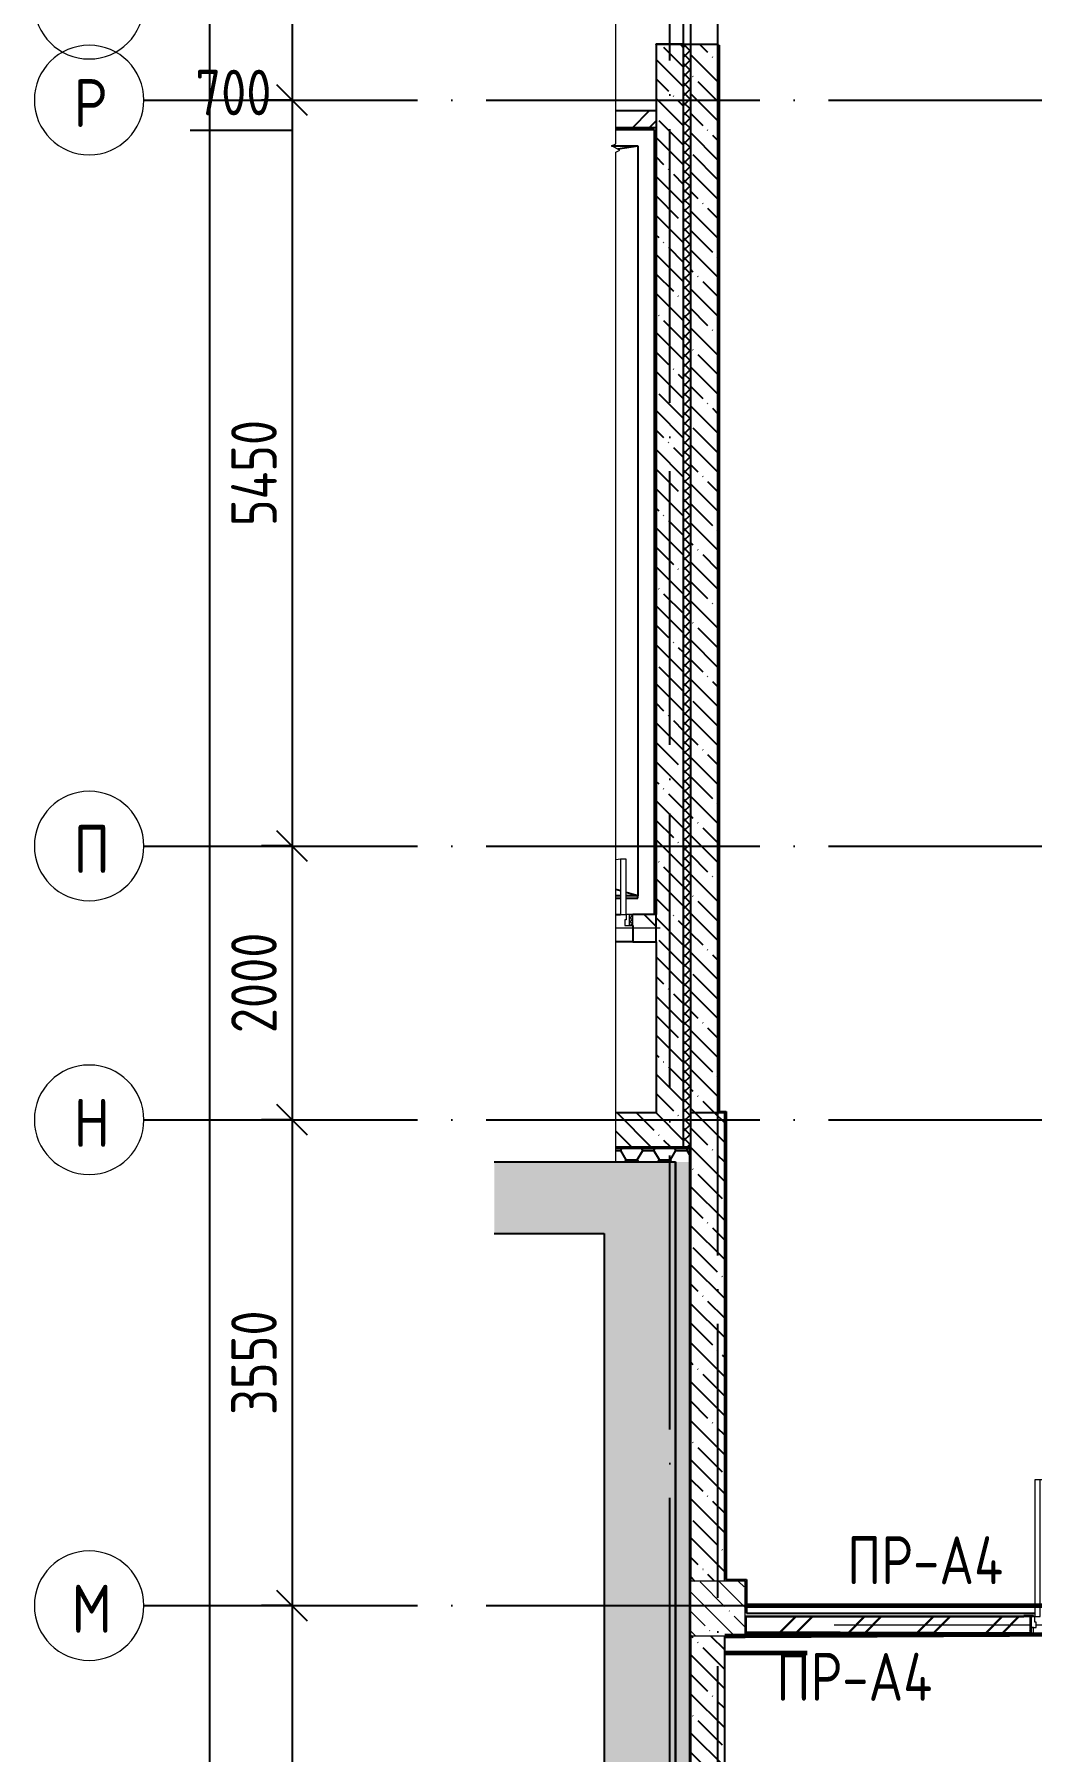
# Model space of a CAD drawing. Header units: millimetres. Extents: x -592259 to 288321, y -552984 to 293768.
# Drawn here: x 75505 to 82790, y 153794 to 166341 of the extents above; entities that cross this region are included whole.
import ezdxf

# ---------------------------------------------------------------- set-up
doc = ezdxf.new("R2010")
doc.units = ezdxf.units.MM
doc.linetypes.add('ADSK_Линия сетки', pattern=[2500, 2000, -250, 0, -250])
doc.layers.get('Defpoints').update_dxf_attribs({"color": 250})
for name, color, linetype, lineweight in [('0) Расчет', 250, 'Continuous', 60), ('0.2) Кирпич', 30, 'Continuous', 30), ('3) Перемычки готовы', 3, 'Continuous', 30), ('4.1.3) Штук  3.1 вып по кирп подвал.', 6, 'Continuous', 60), ('A-ANNO-DIMS', 250, 'Continuous', 9), ('A-DETL-2', 250, 'Continuous', 5), ('A-DETL-GENF-1', 250, 'Continuous', 5), ('A-DOOR', 250, 'Continuous', 5), ('A-DOOR-1', 250, 'Continuous', 13), ('A-DOOR-FRAM', 250, 'Continuous', 5), ('A-FLOR', 250, 'Continuous', 9), ('A-FLOR-1', 250, 'Continuous', 5), ('A-GENM-1', 250, 'Continuous', 5), ('A-WALL', 250, 'Continuous', 9), ('A-WALL-1', 250, 'Continuous', 50), ('A-WALL-2', 250, 'Continuous', 5), ('A-WALL-3', 250, 'Continuous', 13), ('I-WALL-1', 250, 'Continuous', 5), ('S-COLS-1', 250, 'Continuous', 5), ('S-COLS-2', 250, 'Continuous', 5), ('Оси', 250, 'Continuous', 9), ('Оси-1', 250, 'ADSK_Линия сетки', 9)]:
    doc.layers.add(name, color=color, linetype=linetype, lineweight=lineweight)
doc.styles.add('GOST Common', font='', dxfattribs={"width": 0.9, "height": 350})
doc.styles.add('ISOCPEUR_I_1', font='ГОСТ тип А.ttf', dxfattribs={"height": 2500})
doc.styles.get("Standard").update_dxf_attribs({"font": 'ГОСТ тип А.ttf'})
doc.styles.get('GOST Common').set_extended_font_data('GOST Common')
doc.dimstyles.new('А3', dxfattribs={"dimtxt": 333, "dimasz": 222, "dimexe": 222, "dimexo": 111, "dimgap": 111, "dimtad": 1, "dimtoh": 1, "dimdec": 0, "dimrnd": 0.0015, "dimzin": 0, "dimdsep": 46, "dimtxsty": 'Standard', "dimblk": 'OBLIQUE', "dimcen": 0, "dimclrd": 7, "dimclre": 7, "dimclrt": 7, "dimadec": 0, "dimazin": 0, "dimtfac": 1, "dimtdec": 0, "dimtofl": 0, "dimtmove": 0, "dimatfit": 3, "dimfxl": 1, "dimtolj": 1, "dimtzin": 0, "dimarcsym": 0})
pattern_1 = [(0, (10997.54, 114885.926), (120.968, 69.841), [80.645, -161.29]), (120, (10997.54, 114885.926), (-120.96808, 69.84086), [80.645, -161.29]), (60, (10997.54, 114885.926), (-8e-05, 139.68186), [0, -161.29, 80.645, 0])]
pattern_2 = [(45, (10997.54, 114885.93), (-251.4472, 251.4472), []), (45, (10997.54, 115266.93), (-251.4472, 251.4472), [])]
pattern_3 = [(135, (10997.54, 114885.93), (-142.5612, -142.5612), []), (135, (11140.1, 114885.93), (-142.5612, -142.5612), [252.016, -50.403, 3.353, -47.05])]

# ---------------------------------------------------------------- blocks, each defined once
blk = doc.blocks.new('Дверь_СКБ_2Ст - СОШ_Дв_1570_1550_x2100h _пр_ завертка-35617996-АР1_Кладочный план подвала_ Блок 2_ 3')
at = {"layer": 'A-DOOR'}
h = blk.add_hatch(dxfattribs=at)
h.set_pattern_fill('FP_10', color=256, style=0, pattern_type=2)
h.set_pattern_definition([(135, (1501.41, 124.685), (-14.14214, -14.14214), []), (225, (1501.41, 124.685), (14.14214, -14.14214), [])])
h.paths.add_polyline_path([(797.5, 60), (787.5, 60), (787.5, -60), (797.5, -60)])
at = {"layer": 'A-DOOR-FRAM'}
h = blk.add_hatch(dxfattribs=at)
h.set_pattern_fill('FP_11', color=256, style=0, pattern_type=2)
h.set_pattern_definition([(45, (-621.384, 124.685), (-14.1421, 14.1421), []), (135, (-621.384, 124.685), (-14.1421, -14.1421), [])])
h.paths.add_polyline_path([(-762.5, 60), (-772.5, 60), (-772.5, -60), (-762.5, -60)])
at = {"layer": 'A-DOOR'}
for centre, radius, start, end in [((-737.5, 60), 1000, 0, 90), ((762.5, 60), 500, 90, 180)]:
    blk.add_arc(centre, radius, start, end, dxfattribs=at)
at = {"layer": 'A-DOOR-1'}
for p, q in [((-737.5, 1060), (-737.5, 60)), ((-697.5, 1060), (-737.5, 1060)), ((-697.5, 60), (-697.5, 1060)), ((762.5, 560), (722.5, 560)), ((722.5, 560), (722.5, 60)), ((762.5, 60), (762.5, 560)), ((-737.5, 60), (-697.5, 60)), ((722.5, 60), (762.5, 60))]:
    blk.add_line(p, q, dxfattribs=at)
at = {"layer": 'A-DOOR-FRAM'}
for p, q in [((-747.5, 68), (-817.5, 68)), ((-817.5, 68), (-817.5, 60)), ((-817.5, 60), (-747.5, 60)), ((-762.5, 60), (-772.5, 60)), ((-772.5, 60), (-772.5, -60)), ((-737.5, 60), (-762.5, 60)), ((-762.5, 60), (-762.5, -20)), ((-762.5, -60), (-762.5, 60)), ((-747.5, 60), (-747.5, 68)), ((-737.5, 20), (-737.5, 60)), ((-727.5, 20), (-737.5, 20)), ((-727.5, -20), (-727.5, 20)), ((762.5, 20), (752.5, 20)), ((752.5, 20), (752.5, -20)), ((762.5, 60), (762.5, 20)), ((787.5, 60), (762.5, 60)), ((842.5, 68), (772.5, 68)), ((772.5, 68), (772.5, 60)), ((772.5, 60), (842.5, 60)), ((787.5, -20), (787.5, 60)), ((797.5, 60), (787.5, 60)), ((787.5, 60), (787.5, -60)), ((797.5, -60), (797.5, 60)), ((842.5, 60), (842.5, 68)), ((-747.5, -60), (-817.5, -60)), ((-817.5, -60), (-817.5, -68)), ((-817.5, -68), (-747.5, -68)), ((-772.5, -60), (-762.5, -60)), ((-762.5, -20), (-727.5, -20)), ((-747.5, -20), (-762.5, -20)), ((-762.5, -20), (-762.5, -60)), ((-762.5, -60), (-747.5, -60)), ((-747.5, -60), (-747.5, -20)), ((-747.5, -68), (-747.5, -60)), ((752.5, -20), (787.5, -20)), ((787.5, -20), (772.5, -20)), ((772.5, -20), (772.5, -60)), ((772.5, -60), (787.5, -60)), ((842.5, -60), (772.5, -60)), ((772.5, -60), (772.5, -68)), ((772.5, -68), (842.5, -68)), ((787.5, -60), (787.5, -20)), ((787.5, -60), (797.5, -60)), ((842.5, -68), (842.5, -60))]:
    blk.add_line(p, q, dxfattribs=at)
blk = doc.blocks.new('BSC_Колонна _Прямоугольная - 400x400-V29-АР1_Кладочный план подвала_ Блок 2_ 3')
at = {"layer": 'S-COLS-2'}
h = blk.add_hatch(dxfattribs=at)
h.set_pattern_fill('FP_41', color=256, style=0, pattern_type=2)
h.set_pattern_definition([(135, (-69500, -39955), (-142.5619, -142.5619), []), (135, (-69357.44, -39955), (-142.5619, -142.5619), [252.016, -50.403, 3.353, -47.05])])
h.paths.add_polyline_path([(-200, -200), (200, -200), (200, 200), (-200, 200)])
at = {"layer": 'S-COLS-1'}
for p, q in [((200, 200), (-200, 200)), ((-200, 200), (-200, -200)), ((200, -200), (200, 200)), ((-200, -200), (200, -200))]:
    blk.add_line(p, q, dxfattribs=at)
blk = doc.blocks.new('Дверь_СКБ_1Ст - СОШ_Дв_500x1250h_форкамеры-V99-АР1_Кладочный план подвала_ Блок 2_ 3')
at = {"layer": 'A-DOOR'}
h = blk.add_hatch(dxfattribs=at)
h.set_pattern_fill('FP_120', color=256, style=0, pattern_type=2)
h.set_pattern_definition([(135, (2048.911, 164.685), (-14.14214, -14.14214), []), (225, (2048.911, 164.685), (14.14214, -14.14214), [])])
h.paths.add_polyline_path([(265, 20), (265, 100), (240, 100), (240, 20)])
blk.add_arc((215, 100), 405, 90, 100.8223, dxfattribs=at)
at = {"layer": 'A-DOOR-1'}
for p, q in [((215, 505), (175, 505)), ((175, 505), (175, 100)), ((215, 100), (215, 505)), ((175, 100), (215, 100))]:
    blk.add_line(p, q, dxfattribs=at)
at = {"layer": 'A-DOOR-FRAM'}
for p, q in [((215, 60), (205, 60)), ((205, 60), (205, 20)), ((205, 20), (240, 20)), ((215, 100), (215, 60)), ((240, 100), (215, 100)), ((240, 20), (240, 100)), ((265, 100), (240, 100)), ((240, 100), (240, 20)), ((240, 20), (265, 20)), ((265, 20), (265, 100))]:
    blk.add_line(p, q, dxfattribs=at)
blk = doc.blocks.new('Ом_Перемычка из уголков - A4-0_505 100x63x6-34159454-АР1_Кладочный план подвала_ Блок 2_ 3')
at = {"layer": 'A-GENM-1'}
blk.add_line((-327, 0), (-1, 0), dxfattribs=at)
blk = doc.blocks.new('Ом_Перемычка из уголков - A1-1_57 63x100x6-34134793-АР1_Кладочный план подвала_ Блок 2_ 3')
at = {"layer": 'A-GENM-1'}
for p, q in [((-910, 0), (-660, 0)), ((-615, 0), (865, 0)), ((910, 0), (1160, 0))]:
    blk.add_line(p, q, dxfattribs=at)
blk = doc.blocks.new('Ом_Перемычка из уголков - A1-0_79-32788947-АР1_Кладочный план подвала_ Блок 2_ 3')
at = {"layer": 'A-GENM-1'}
blk.add_line((-520, 0), (770, 0), dxfattribs=at)
blk = doc.blocks.new('DET_L_Линия разрыва1 - М10 2-30485202-АР1_Кладочный план подвала_ Блок 2_ 3')
at = {"layer": 'A-DETL-GENF-1'}
for p, q in [((1940, 0), (9320, 0)), ((9320, 0), (9335, -30)), ((9335, -30), (9365, 30)), ((9365, 30), (9380, 0)), ((9380, 0), (17410, 0))]:
    blk.add_line(p, q, dxfattribs=at)
blk = doc.blocks.new('Ось сетки - Круг_Ø8 мм-39983606-АР1_Кладочный план подвала_ Блок 2_ 3')
at = {"layer": 'Оси'}
for start, end in [(360, 180), (180, 360)]:
    blk.add_arc((0, 0), 4, start, end, dxfattribs=at)
blk = doc.blocks.new('_Oblique')
at = {"color": 0, "linetype": 'ByBlock', "lineweight": -2}
blk.add_line((-0.5, -0.5), (0.5, 0.5), dxfattribs=at)
blk = doc.blocks.new('*D5239')
at = {"layer": 'A-ANNO-DIMS', "color": 7, "lineweight": -2, "transparency": 16777216}
for p, q in [((77376, 166561), (77165, 166561)), ((77387, 166561), (77387, 165861)), ((77376, 165861), (77165, 165861)), ((77387, 165861), (77387, 165639)), ((77387, 165639), (76643, 165639))]:
    blk.add_line(p, q, dxfattribs=at)
at = {"layer": 'Defpoints', "color": 0, "transparency": 16777216}
for p in [(77487, 166561), (77387, 165861), (77487, 165861)]:
    blk.add_point(p, dxfattribs=at)
at = {"layer": 'A-ANNO-DIMS', "color": 7, "lineweight": -2, "transparency": 16777216, "xscale": 222, "yscale": 222, "zscale": 222}
for p, rotation in [((77387, 166561), 90), ((77387, 165861), 270)]:
    blk.add_blockref('_Oblique', p, dxfattribs=dict(at, rotation=rotation))
at = {"layer": 'A-ANNO-DIMS', "color": 7, "lineweight": -2, "transparency": 16777216, "insert": (76959, 165916), "char_height": 333, "width": 1.86, "attachment_point": 5}
blk.add_mtext('\\A1;700', dxfattribs=at)
blk = doc.blocks.new('*D5240')
at = {"layer": 'A-ANNO-DIMS', "color": 7, "lineweight": -2, "transparency": 16777216}
for p, q in [((77376, 165861), (77165, 165861)), ((77387, 165861), (77387, 160411)), ((77376, 160411), (77165, 160411))]:
    blk.add_line(p, q, dxfattribs=at)
at = {"layer": 'Defpoints', "color": 0, "transparency": 16777216}
for p in [(77487, 165861), (77387, 160411), (77487, 160411)]:
    blk.add_point(p, dxfattribs=at)
at = {"layer": 'A-ANNO-DIMS', "color": 7, "lineweight": -2, "transparency": 16777216, "xscale": 222, "yscale": 222, "zscale": 222}
for p, rotation in [((77387, 165861), 90), ((77387, 160411), 270)]:
    blk.add_blockref('_Oblique', p, dxfattribs=dict(at, rotation=rotation))
at = {"layer": 'A-ANNO-DIMS', "color": 7, "lineweight": -2, "transparency": 16777216, "insert": (77109, 163136), "char_height": 333, "width": 2.57, "attachment_point": 5, "rotation": 90}
blk.add_mtext('\\A1;5450', dxfattribs=at)
blk = doc.blocks.new('*D5241')
at = {"layer": 'A-ANNO-DIMS', "color": 7, "lineweight": -2, "transparency": 16777216}
for p, q in [((77376, 160411), (77165, 160411)), ((77387, 160411), (77387, 158411)), ((77376, 158411), (77165, 158411))]:
    blk.add_line(p, q, dxfattribs=at)
at = {"layer": 'Defpoints', "color": 0, "transparency": 16777216}
for p in [(77487, 160411), (77387, 158411), (77487, 158411)]:
    blk.add_point(p, dxfattribs=at)
at = {"layer": 'A-ANNO-DIMS', "color": 7, "lineweight": -2, "transparency": 16777216, "xscale": 222, "yscale": 222, "zscale": 222}
for p, rotation in [((77387, 160411), 90), ((77387, 158411), 270)]:
    blk.add_blockref('_Oblique', p, dxfattribs=dict(at, rotation=rotation))
at = {"layer": 'A-ANNO-DIMS', "color": 7, "lineweight": -2, "transparency": 16777216, "insert": (77109, 159411), "char_height": 333, "width": 2.48, "attachment_point": 5, "rotation": 90}
blk.add_mtext('\\A1;2000', dxfattribs=at)
blk = doc.blocks.new('*D5242')
at = {"layer": 'A-ANNO-DIMS', "color": 7, "lineweight": -2, "transparency": 16777216}
for p, q in [((77376, 158411), (77165, 158411)), ((77387, 158411), (77387, 154861)), ((77376, 154861), (77165, 154861))]:
    blk.add_line(p, q, dxfattribs=at)
at = {"layer": 'Defpoints', "color": 0, "transparency": 16777216}
for p in [(77487, 158411), (77387, 154861), (77487, 154861)]:
    blk.add_point(p, dxfattribs=at)
at = {"layer": 'A-ANNO-DIMS', "color": 7, "lineweight": -2, "transparency": 16777216, "xscale": 222, "yscale": 222, "zscale": 222}
for p, rotation in [((77387, 158411), 90), ((77387, 154861), 270)]:
    blk.add_blockref('_Oblique', p, dxfattribs=dict(at, rotation=rotation))
at = {"layer": 'A-ANNO-DIMS', "color": 7, "lineweight": -2, "transparency": 16777216, "insert": (77109, 156636), "char_height": 333, "width": 2.48, "attachment_point": 5, "rotation": 90}
blk.add_mtext('\\A1;3550', dxfattribs=at)
blk = doc.blocks.new('*D5243')
at = {"layer": 'A-ANNO-DIMS', "color": 7, "lineweight": -2, "transparency": 16777216}
for p, q in [((77376, 154861), (77165, 154861)), ((77387, 154861), (77387, 150661)), ((77376, 150661), (77165, 150661))]:
    blk.add_line(p, q, dxfattribs=at)
at = {"layer": 'Defpoints', "color": 0, "transparency": 16777216}
for p in [(77487, 154861), (77387, 150661), (77487, 150661)]:
    blk.add_point(p, dxfattribs=at)
at = {"layer": 'A-ANNO-DIMS', "color": 7, "lineweight": -2, "transparency": 16777216, "xscale": 222, "yscale": 222, "zscale": 222}
for p, rotation in [((77387, 154861), 90), ((77387, 150661), 270)]:
    blk.add_blockref('_Oblique', p, dxfattribs=dict(at, rotation=rotation))
at = {"layer": 'A-ANNO-DIMS', "color": 7, "lineweight": -2, "transparency": 16777216, "insert": (77109, 152761), "char_height": 333, "width": 2.57, "attachment_point": 5, "rotation": 90}
blk.add_mtext('\\A1;4200', dxfattribs=at)
blk = doc.blocks.new('*D5185')
at = {"layer": 'A-ANNO-DIMS', "color": 7, "lineweight": -2, "transparency": 16777216}
for p, q in [((76773, 173261), (76562, 173261)), ((76784, 173261), (76784, 114911)), ((76773, 114911), (76562, 114911))]:
    blk.add_line(p, q, dxfattribs=at)
at = {"layer": 'Defpoints', "color": 0, "transparency": 16777216}
for p in [(76884, 173261), (76784, 114911), (76884, 114911)]:
    blk.add_point(p, dxfattribs=at)
at = {"layer": 'A-ANNO-DIMS', "color": 7, "lineweight": -2, "transparency": 16777216, "xscale": 222, "yscale": 222, "zscale": 222}
for p, rotation in [((76784, 173261), 90), ((76784, 114911), 270)]:
    blk.add_blockref('_Oblique', p, dxfattribs=dict(at, rotation=rotation))
at = {"layer": 'A-ANNO-DIMS', "color": 7, "lineweight": -2, "transparency": 16777216, "insert": (76507, 144086), "char_height": 333, "width": 3.1, "attachment_point": 5, "rotation": 90}
blk.add_mtext('\\A1;58350', dxfattribs=at)

msp = doc.modelspace()

# ---------------------------------------------------------------- hatches: boundary and pattern name
at = {"layer": '0.2) Кирпич'}
h = msp.add_hatch(dxfattribs=at)
h.set_pattern_fill('FP_2', color=256, style=0, pattern_type=2)
h.set_pattern_definition(pattern_2)
h.paths.add_polyline_path([(84347.5374, 154660.9262), (84927.5374, 154660.9262), (84927.5374, 154780.9262), (84347.5374, 154780.9262)])
h.paths.add_polyline_path([(82732.5374, 154660.9262), (82777.5374, 154660.9262), (82777.5374, 154780.9262), (80702.5374, 154780.9262), (80702.5374, 154660.9262)])
at = {"layer": 'A-DETL-GENF-1', "lineweight": -2}
h = msp.add_hatch(dxfattribs=at)
h.set_pattern_fill('FP_124', color=256, style=0, pattern_type=2)
h.set_pattern_definition([(135, (11421.8, 114885.93), (-424.26407, 3e-14), [600, 0, 0, 0]), (45, (10997.54, 114885.93), (-424.26407, 0), [600, 0, 0, 0]), (45, (10997.54, 115098.06), (-424.26407, 0), [150, -450]), (135, (11315.74, 115204.12), (-424.26407, 3e-14), [150, -450]), (45, (11315.74, 114992), (-424.26407, 0), [150, -450]), (135, (11209.67, 114885.93), (-424.26407, 3e-14), [150, -450])])
h.paths.add_polyline_path([(164577.5167, 114080.9267), (164577.5167, 174490.9262), (146867.5374, 174490.9262), (146867.5253, 174090.9262), (132367.5473, 174090.9262), (132367.5473, 172390.9267), (129627.538, 172390.9267), (129627.538, 174090.9262), (120727.5383, 174090.9262), (120727.5383, 174490.9262), (87962.538, 174490.9262), (87962.538, 174090.9267), (84292.5374, 174090.9267), (84292.5374, 171140.9262), (81177.5374, 171140.9262), (81177.5374, 174090.9267), (78864.3215, 174090.9267), (78864.3215, 173570.9267), (80657.5374, 173570.9267), (80657.5374, 170620.9262), (84812.5374, 170620.9262), (84812.5374, 173570.9267), (88482.538, 173570.9267), (88482.538, 173970.9262), (120207.5383, 173970.9262), (120207.5383, 173570.9262), (129107.538, 173570.9262), (129107.538, 171870.9267), (132887.5473, 171870.9267), (132887.5473, 173570.9262), (147387.5374, 173570.9262), (147387.5374, 173970.9262), (164057.5167, 173970.9262), (164057.5167, 114600.9267), (147387.5977, 114600.9267), (147387.5977, 127320.9262), (136557.5374, 127320.9262), (136557.5374, 124800.9267), (124737.538, 124800.9267), (124737.538, 133800.9262), (115587.538, 133800.9262), (115587.538, 141000.9267), (80187.5374, 141000.9267), (80187.5374, 158100.9262), (78864.3215, 158100.9262), (78864.3215, 157580.9262), (79667.5374, 157580.9262), (79667.5374, 140480.9267), (115067.538, 140480.9267), (115067.538, 133280.9262), (124217.538, 133280.9262), (124217.538, 124280.9267), (137077.5374, 124280.9267), (137077.5374, 126800.9262), (146867.5977, 126800.9262), (146867.5977, 114080.9267), (159660.2072, 114080.9267)])
at = {"layer": 'A-WALL', "lineweight": -2}
for points in [[(80289.5374, 158202.9262), (80297.5374, 158202.9262), (80297.5374, 158210.9262), (79751.5299, 158210.8691), (79751.5299, 158202.9262)], [(80289.5374, 147405.9256), (80297.5374, 147405.9256), (80297.5374, 158202.9262), (80289.5374, 158202.9262), (80289.5374, 151279.9155)]]:
    msp.add_hatch(color=256, dxfattribs=at).paths.add_polyline_path(points)
at = {"layer": 'A-WALL-2', "lineweight": -2}
h = msp.add_hatch(dxfattribs=at)
h.set_pattern_fill('FP_3', color=256, style=0, pattern_type=2)
h.set_pattern_definition(pattern_1)
h.paths.add_polyline_path([(80189.5374, 158102.9262), (80289.5374, 158102.9262), (80289.5374, 158202.9262), (79751.5299, 158202.9262), (79751.5299, 158102.9262)])
h = msp.add_hatch(dxfattribs=at)
h.set_pattern_fill('FP_3', color=256, style=0, pattern_type=2)
h.set_pattern_definition(pattern_1)
h.paths.add_polyline_path([(80289.5374, 147405.9256), (80289.5374, 158102.9262), (80189.5374, 158102.9262), (80189.5374, 147405.9256)])
at = {"layer": 'I-WALL-1', "lineweight": -2}
h = msp.add_hatch(dxfattribs=at)
h.set_pattern_fill('FP_1', color=256, style=0, pattern_type=2)
h.set_pattern_definition(pattern_3)
h.paths.add_polyline_path([(80247.5374, 158460.9262), (80247.5374, 166265.9267), (80047.5374, 166265.9267), (80047.5374, 158460.9262)])
h = msp.add_hatch(dxfattribs=at)
h.set_pattern_fill('FP_110', color=256, style=0, pattern_type=2)
h.set_pattern_definition([(45, (10997.537, 114885.926), (-35.35534, 35.35534), []), (135, (10997.537, 114885.926), (-35.35534, -35.35534), [])])
h.paths.add_polyline_path([(80297.5374, 158210.9262), (80297.5374, 166265.9267), (80247.5374, 166265.9267), (80247.5374, 158210.9262)])
h = msp.add_hatch(dxfattribs=at)
h.set_pattern_fill('FP_1', color=256, style=0, pattern_type=2)
h.set_pattern_definition(pattern_3)
h.paths.add_polyline_path([(80497.5374, 158460.9262), (80497.5374, 166265.9267), (80297.5374, 166265.9267), (80297.5374, 158460.9262)])
h = msp.add_hatch(dxfattribs=at)
h.set_pattern_fill('FP_2', color=256, style=0, pattern_type=2)
h.set_pattern_definition(pattern_2)
h.paths.add_polyline_path([(79751.5299, 165660.9256), (80047.5374, 165660.9256), (80047.5374, 165780.9256), (79751.5299, 165780.9256)])
h = msp.add_hatch(dxfattribs=at)
h.set_pattern_fill('FP_119', color=256, style=0, pattern_type=2)
h.set_pattern_definition([(135, (10997.54, 114885.93), (-141.42136, -141.42136), [])])
h.paths.add_polyline_path([(79877.5374, 159710.9262), (80047.5374, 159710.9262), (80047.5374, 159910.9262), (79877.5374, 159910.9262), (79877.5374, 159830.9262)])
h = msp.add_hatch(dxfattribs=at)
h.set_pattern_fill('FP_1', color=256, style=0, pattern_type=2)
h.set_pattern_definition(pattern_3)
h.paths.add_polyline_path([(80247.5374, 158210.9262), (80247.5374, 158460.9262), (79751.5299, 158460.9262), (79751.5299, 158210.9262)])
h = msp.add_hatch(dxfattribs=at)
h.set_pattern_fill('FP_1', color=256, style=0, pattern_type=2)
h.set_pattern_definition(pattern_3)
h.paths.add_polyline_path([(80547.5374, 155040.9267), (80547.5374, 158460.9262), (80297.5374, 158460.9262), (80297.5374, 155040.9267)])
h = msp.add_hatch(dxfattribs=at)
h.set_pattern_fill('FP_1', color=256, style=0, pattern_type=2)
h.set_pattern_definition(pattern_3)
h.paths.add_polyline_path([(80547.5374, 150860.9262), (80547.5374, 154640.9267), (80297.5374, 154640.9267), (80297.5374, 150860.9262)])

# ---------------------------------------------------------------- linework, layer by layer
at = {"layer": '0) Расчет'}
msp.add_lwpolyline([(80697.5374, 154660.9492), (82777.5374, 154652.9262)], dxfattribs=at)
at = {"layer": '0.2) Кирпич'}
for p, q in [((82732.5374, 154780.9262), (80702.5374, 154780.9262)), ((80702.5374, 154660.9262), (82732.5374, 154660.9262))]:
    msp.add_line(p, q, dxfattribs=at)
at = {"layer": '4.1.3) Штук  3.1 вып по кирп подвал.'}
for p, q in [((80697.5374, 154860.9262), (84927.5374, 154860.9262)), ((80697.5374, 154640.9267), (84927.5374, 154660.9262))]:
    msp.add_line(p, q, dxfattribs=at)
at = {"layer": '4.1.3) Штук  3.1 вып по кирп подвал.', "color": 3}
msp.add_line((80547.5374, 154640.9267), (80697.5374, 154640.9267), dxfattribs=at)
at = {"layer": '4.1.3) Штук  3.1 вып по кирп подвал.', "color": 2}
msp.add_lwpolyline([(80547.5374, 154516.746), (81151.0948, 154516.746)], dxfattribs=at)
at = {"layer": 'A-DETL-2', "lineweight": -2}
for p, q in [((80187.5374, 158100.9262), (78864.3215, 158100.9262)), ((80187.5374, 141000.9267), (80187.5374, 158100.9262)), ((78864.3215, 157580.9262), (79667.5374, 157580.9262)), ((79667.5374, 157580.9262), (79667.5374, 140480.9267))]:
    msp.add_line(p, q, dxfattribs=at)
at = {"layer": 'A-FLOR', "lineweight": -2}
for p, q in [((79766.4585, 165503.4053), (79912.5374, 165525.9256)), ((79787.5374, 160082.7991), (79751.5299, 160093.4208)), ((79912.5374, 160045.9262), (79827.5374, 160070.9998))]:
    msp.add_line(p, q, dxfattribs=at)
at = {"layer": 'A-FLOR-1', "lineweight": -2}
for p, q in [((80247.5374, 166270.9267), (80247.5374, 169560.9262)), ((80297.5374, 169560.9262), (80297.5374, 166265.9267)), ((80047.5374, 166265.9267), (80047.5374, 166270.9267)), ((80047.5374, 166270.9267), (80247.5374, 166270.9267)), ((80497.5374, 166260.9267), (80507.5374, 166260.9267)), ((80507.5374, 166260.9267), (80507.5374, 158470.9262)), ((79721.5233, 165525.9256), (79912.5374, 165525.9256)), ((79912.5374, 165525.9256), (79912.5374, 160045.9262)), ((79787.5374, 160045.9262), (79751.5299, 160045.9262)), ((79912.5374, 160045.9262), (79827.5374, 160045.9262)), ((80507.5374, 158470.9262), (80557.5374, 158470.9262)), ((80557.5374, 158470.9262), (80557.5374, 155050.9267)), ((80557.5374, 155050.9267), (80707.5374, 155050.9267)), ((80707.5374, 155050.9267), (80707.5374, 154805.9262)), ((80707.5374, 154805.9262), (82812.5374, 154805.9262)), ((80702.5374, 154660.9492), (80697.5374, 154660.9492))]:
    msp.add_line(p, q, dxfattribs=at)
at = {"layer": 'A-WALL-1', "lineweight": -2}
for p, q in [((80047.5374, 166265.9267), (80047.5374, 159910.9262)), ((80247.5374, 166265.9267), (80047.5374, 166265.9267)), ((80247.5374, 158210.9262), (80247.5374, 166265.9267)), ((80297.5374, 166265.9267), (80297.5374, 155040.9267)), ((80497.5374, 166265.9267), (80297.5374, 166265.9267)), ((80497.5374, 158460.9262), (80497.5374, 166265.9267)), ((80047.5374, 159710.9262), (80047.5374, 158460.9262)), ((80047.5374, 158460.9262), (79751.5299, 158460.9262)), ((80547.5374, 158460.9262), (80297.5374, 158460.9262)), ((80547.5374, 155040.9267), (80547.5374, 158460.9262)), ((79751.5299, 158210.9262), (80247.5374, 158210.9262)), ((80297.5374, 154640.9267), (80297.5374, 150860.9262)), ((80547.5374, 150860.9262), (80547.5374, 154640.9267))]:
    msp.add_line(p, q, dxfattribs=at)
at = {"layer": 'A-WALL-2', "lineweight": -2}
for p, q in [((80047.5374, 159710.9262), (80047.5374, 159910.9262)), ((79751.5299, 158102.9262), (80189.5374, 158102.9262)), ((80189.5374, 158102.9262), (80189.5374, 141000.9267)), ((80297.5374, 158210.9262), (80247.5374, 158210.9262))]:
    msp.add_line(p, q, dxfattribs=at)
at = {"layer": 'A-WALL-3', "lineweight": -2}
for p, q in [((80297.5374, 166265.9267), (80247.5374, 166265.9267)), ((80047.5374, 165780.9256), (79751.5299, 165780.9256)), ((79751.5299, 165660.9256), (80047.5374, 165660.9256)), ((80047.5374, 159910.9262), (79877.5374, 159910.9262)), ((79877.5374, 159830.9262), (79877.5374, 159710.9262)), ((79877.5374, 159710.9262), (80047.5374, 159710.9262)), ((80247.5374, 158210.9262), (79751.5299, 158210.9262)), ((79751.5299, 158202.9262), (80289.5374, 158202.9262)), ((80289.5374, 158202.9262), (80289.5374, 141102.9267)), ((80702.5374, 154780.9262), (80702.5374, 154660.9262))]:
    msp.add_line(p, q, dxfattribs=at)
at = {"layer": 'I-WALL-1', "lineweight": -2}
for p, q in [((79751.5299, 165645.9256), (80032.5374, 165645.9256)), ((80032.5374, 165645.9256), (80032.5374, 159910.9262)), ((79751.5299, 160030.9262), (79787.5374, 160030.9262)), ((79827.5374, 160030.9262), (79912.5374, 160030.9262)), ((79912.5374, 160030.9262), (79912.5374, 160045.9262)), ((79751.5299, 159910.9262), (79787.5374, 159910.9262)), ((79877.5374, 159710.9262), (79751.5299, 159710.9262))]:
    msp.add_line(p, q, dxfattribs=at)
at = {"layer": 'Оси-1', "lineweight": -2}
for p, q in [((80147.5374, 111147.0862), (80147.5374, 176087.9307)), ((80497.5374, 112417.0862), (80497.5374, 174817.9307)), ((76304.6994, 165860.9262), (167606.3171, 165860.9262)), ((76304.6994, 160410.9262), (166722.1084, 160410.9262)), ((76304.6994, 158410.9262), (167606.3171, 158410.9262)), ((76304.6994, 154860.9262), (166722.1084, 154860.9262))]:
    msp.add_line(p, q, dxfattribs=at)

# ---------------------------------------------------------------- block references
at = {"layer": 'A-DETL-GENF-1', "lineweight": -2, "rotation": 89.9999999999999}
msp.add_blockref('DET_L_Линия разрыва1 - М10 2-30485202-АР1_Кладочный план подвала_ Блок 2_ 3', (79751.5299, 156160.8696), dxfattribs=at)
at = {"layer": 'A-DOOR', "lineweight": -2}
for name, p in [('Дверь_СКБ_1Ст - СОШ_Дв_500x1250h_форкамеры-V99-АР1_Кладочный план подвала_ Блок 2_ 3', (79612.5374, 159810.9262)), ('Дверь_СКБ_2Ст - СОШ_Дв_1570_1550_x2100h _пр_ завертка-35617996-АР1_Кладочный план подвала_ Блок 2_ 3', (83550.0374, 154720.9262))]:
    msp.add_blockref(name, p, dxfattribs=at)
at = {"layer": 'A-GENM-1', "lineweight": -2, "rotation": 180}
msp.add_blockref('Ом_Перемычка из уголков - A4-0_505 100x63x6-34159454-АР1_Кладочный план подвала_ Блок 2_ 3', (79750.0374, 159810.9262), dxfattribs=at)
at = {"layer": 'A-GENM-1', "lineweight": -2}
for name, p in [('Ом_Перемычка из уголков - A1-0_79-32788947-АР1_Кладочный план подвала_ Блок 2_ 3', (81867.5374, 154720.9262)), ('Ом_Перемычка из уголков - A1-1_57 63x100x6-34134793-АР1_Кладочный план подвала_ Блок 2_ 3', (83437.5374, 154720.9262))]:
    msp.add_blockref(name, p, dxfattribs=at)
at = {"layer": 'S-COLS-1', "lineweight": -2}
msp.add_blockref('BSC_Колонна _Прямоугольная - 400x400-V29-АР1_Кладочный план подвала_ Блок 2_ 3', (80497.5374, 154840.9267), dxfattribs=at)
at = {"layer": 'Оси', "lineweight": -2, "xscale": 99.99999999999993, "yscale": 99.99999999999993, "zscale": 99.99999999999993, "rotation": 269.9999999999994}
for p in [(75904.6994, 166560.9262), (75904.6994, 165860.9262), (75904.6994, 160410.9262), (75904.6994, 158410.9262), (75904.6994, 154860.9262)]:
    msp.add_blockref('Ось сетки - Круг_Ø8 мм-39983606-АР1_Кладочный план подвала_ Блок 2_ 3', p, dxfattribs=at)

# ---------------------------------------------------------------- texts
at = {"layer": '3) Перемычки готовы', "char_height": 350, "width": 333.502, "attachment_point": 1, "style": 'ISOCPEUR_I_1'}
for insert in [(81442.0585, 155367.7493), (80924.8625, 154515.8789)]:
    msp.add_mtext('ПР-А4', dxfattribs=dict(at, insert=insert))
at = {"layer": 'Оси', "lineweight": -2, "char_height": 350, "attachment_point": 1, "style": 'GOST Common'}
for s, insert, width in [('\\fGOST Common|b0|i0|c204|p34|;\\W.9;Р', (75791.3766, 166013.5131), 310.253062), ('\\fGOST Common|b0|i0|c204|p34|;\\W.9;П', (75791.3766, 160563.5131), 310.253062), ('\\fGOST Common|b0|i0|c204|p34|;\\W.9;Н', (75791.3766, 158563.5131), 310.253062), ('\\fGOST Common|b0|i0|c204|p34|;\\W.9;М', (75776.5266, 155013.5131), 346.329)]:
    msp.add_mtext(s, dxfattribs=dict(at, insert=insert, width=width))

# ---------------------------------------------------------------- dimensions: what is measured, and where the dimension line sits
at = {"layer": 'A-ANNO-DIMS', "lineweight": -2}
for base, p1, p2, picture, middle in [((76784.2803, 114910.9262), (76884.2652, 173260.9262), (76884.2652, 114910.9262), '*D5185', (76506.7803, 144085.9262)), ((77386.555, 165860.9262), (77486.5399, 166560.9262), (77486.5399, 165860.9262), '*D5239', (76959.205, 165916.4262)), ((77386.555, 160410.9262), (77486.5399, 165860.9262), (77486.5399, 160410.9262), '*D5240', (77109.055, 163135.9262)), ((77386.555, 158410.9262), (77486.5399, 160410.9262), (77486.5399, 158410.9262), '*D5241', (77109.055, 159410.9262)), ((77386.555, 154860.9262), (77486.5399, 158410.9262), (77486.5399, 154860.9262), '*D5242', (77109.055, 156635.9262)), ((77386.555, 150660.9262), (77486.5399, 154860.9262), (77486.5399, 150660.9262), '*D5243', (77109.055, 152760.9262))]:
    dim = msp.add_linear_dim(base=base, p1=p1, p2=p2, angle=90, dimstyle='А3', dxfattribs=at)
    dim.commit()
    dim.dimension.update_dxf_attribs({"geometry": picture, "text_midpoint": middle})

doc.saveas('drawing.dxf')
